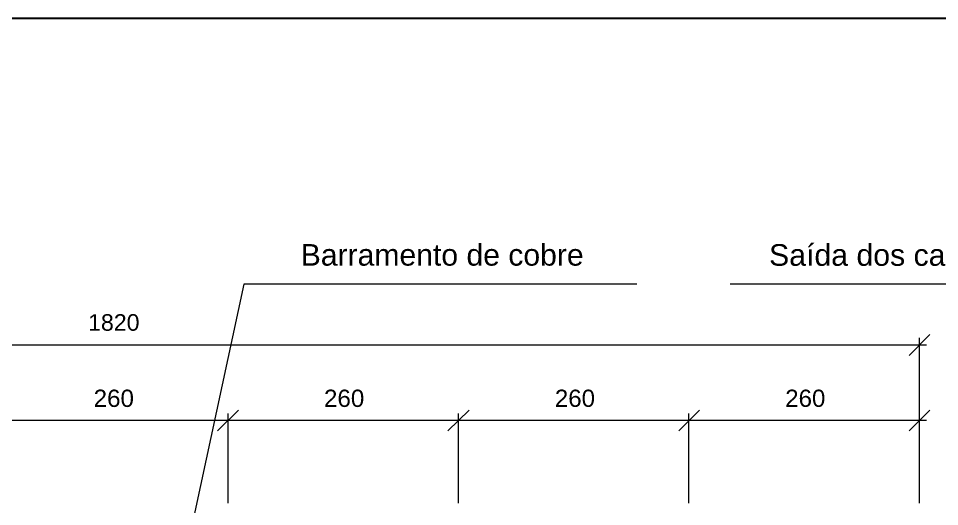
# Model space of a CAD drawing. Header units: millimetres. Extents: x 50 to 186, y -32 to 33.
# Drawn here: x 118.12 to 125.53, y -5.59 to -1.67 of the extents above; entities that cross this region are included whole.
import ezdxf

# ---------------------------------------------------------------- set-up
doc = ezdxf.new("R2010")
doc.units = ezdxf.units.MM
doc.layers.add('11 - Quadro de cargas', color=7, linetype='Continuous', lineweight=30)
doc.layers.add('Prumada Eletrica', color=40, linetype='Continuous', lineweight=30)
doc.styles.add('Arial0', font='arial.ttf', dxfattribs={"height": 3.14658})

msp = doc.modelspace()

# ---------------------------------------------------------------- linework, layer by layer
at = {"layer": '11 - Quadro de cargas'}
msp.add_line((185.5001, -1.6663), (105.5001, -1.6663), dxfattribs=at)
at = {"layer": 'Prumada Eletrica', "color": 7, "linetype": 'Continuous', "lineweight": 20, "true_color": 0x000007}
for points in [[(123.0937, -3.8026), (119.9328, -3.8026), (118.9705, -8.2722)], [(127.6415, -5.4983), (127.006, -3.8026), (123.8452, -3.8026)]]:
    msp.add_lwpolyline(points, dxfattribs=at)
at = {"layer": 'Prumada Eletrica', "color": 8, "linetype": 'Continuous', "lineweight": 20, "true_color": 0x000008}
for points in [[(125.2824, -4.3753), (125.45, -4.2077), (125.45, -4.2077)], [(125.4221, -4.2929), (112.3387, -4.2929), (112.3387, -4.2929)], [(125.3676, -5.5625), (125.3676, -4.2356), (125.3676, -4.2356)], [(119.8895, -4.8152), (119.7219, -4.9829), (119.7219, -4.9829)], [(119.7219, -4.9829), (119.8895, -4.8152), (119.8895, -4.8152)], [(119.8071, -5.5625), (119.8071, -4.8432), (119.8071, -4.8432)], [(119.8071, -5.5625), (119.8071, -4.8432), (119.8071, -4.8432)], [(121.7458, -4.8152), (121.574, -4.9829), (121.574, -4.9829)], [(121.574, -4.9829), (121.7458, -4.8152), (121.7458, -4.8152)], [(121.6606, -5.5625), (121.6606, -4.8432), (121.6606, -4.8432)], [(121.6606, -5.5625), (121.6606, -4.8432), (121.6606, -4.8432)], [(123.4303, -4.9829), (123.5979, -4.8152), (123.5979, -4.8152)], [(123.5979, -4.8152), (123.4303, -4.9829), (123.4303, -4.9829)], [(123.5127, -5.5625), (123.5127, -4.8432), (123.5127, -4.8432)], [(123.5127, -5.5625), (123.5127, -4.8432), (123.5127, -4.8432)], [(125.2824, -4.9829), (125.45, -4.8152), (125.45, -4.8152)], [(125.3676, -5.5625), (125.3676, -4.8432), (125.3676, -4.8432)], [(119.8616, -4.9004), (117.8978, -4.9004), (117.8978, -4.9004)], [(121.7179, -4.9004), (119.7513, -4.9004), (119.7513, -4.9004)], [(123.57, -4.9004), (121.6034, -4.9004), (121.6034, -4.9004)], [(125.4221, -4.9004), (123.4583, -4.9004), (123.4583, -4.9004)]]:
    msp.add_lwpolyline(points, dxfattribs=at)

# ---------------------------------------------------------------- texts
at = {"layer": 'Prumada Eletrica', "color": 7, "true_color": 0x000007, "style": 'Arial0'}
for s, height, p in [('Barramento de cobre', 0.173381, (120.391, -3.654)), ('Saída dos cabos 1. 1/2"', 0.173998, (124.1566, -3.6552)), ('1820', 0.1331, (118.6813, -4.1773)), ('260', 0.13909, (118.726, -4.79)), ('260', 0.13909, (120.5781, -4.79)), ('260', 0.13861, (122.4344, -4.7896)), ('260', 0.13861, (124.2865, -4.7896))]:
    msp.add_text(s, height=height, dxfattribs=at).set_placement(p)

doc.saveas('drawing.dxf')
